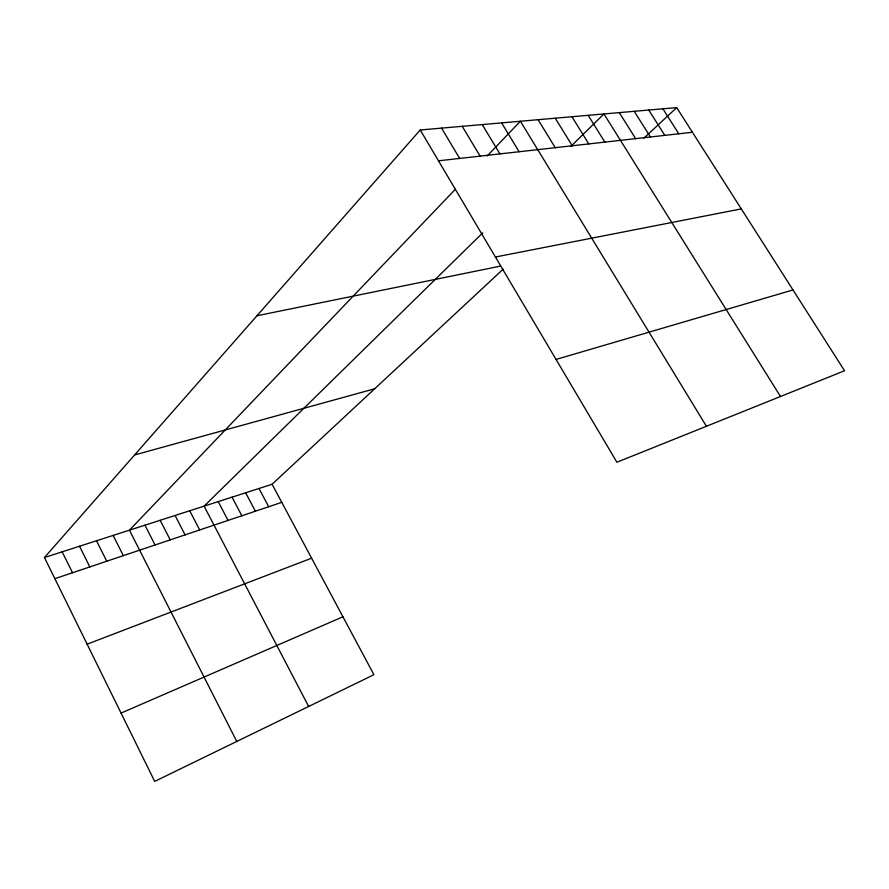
<?xml version="1.0" encoding="UTF-8"?>
<svg xmlns="http://www.w3.org/2000/svg" width="889" height="889" viewBox="0 0 889 889"><rect width="100%" height="100%" fill="white"/><g stroke="black" fill="none" stroke-linecap="round" stroke-linejoin="round"><path stroke-width="1.33" d="M503.13 269.189L272.09 484.272L373.913 674.707L154.697 781.398L44.45 557.525L420.241 129.983L676.685 107.602L844.55 370.757L616.91 462.247L420.241 129.983M455.357 189.268L129.438 530.177L236.774 741.448M487.194 155.975L520.398 121.237L706.422 426.276M482.694 232.885L204.092 506.152L308.65 706.466M570.971 146.296L603.953 113.948L780.498 396.505M643.958 138.073L676.685 107.602M121.048 713.089L342.943 616.788M87.122 644.181L311.617 558.192M54.862 578.683L281.757 502.341M44.45 557.525L272.09 484.272M556.058 359.434L792.999 289.947M134.617 454.946L374.658 388.782M256.943 315.762L500.518 266.1M495.429 257.01L741.304 208.893M438.488 160.809L692.42 132.261M662.905 108.802L678.785 133.795M648.759 110.036L664.783 135.372M634.224 111.303L650.404 136.984M619.289 112.603L635.635 138.651M588.185 115.326L604.842 142.107M571.96 116.737L588.785 143.918M555.269 118.193L572.26 145.774M538.089 119.693L555.247 147.685M501.618 122.882L519.12 151.741M482.238 124.571L499.918 153.908M462.236 126.316L480.104 156.131M441.577 128.116L459.635 158.431M258.988 488.483L268.7 506.741M245.642 492.784L255.399 511.208M232.04 497.162L241.852 515.764M218.205 501.607L228.062 520.409M189.724 510.775L199.692 529.955M175.089 515.487L185.09 534.867M160.164 520.287L170.221 539.867M144.951 525.188L155.053 544.968M113.136 535.422L123.338 555.647M96.49 540.779L106.758 561.226M79.51 546.246L89.822 566.915M62.163 551.825L72.531 572.738"/></g></svg>
